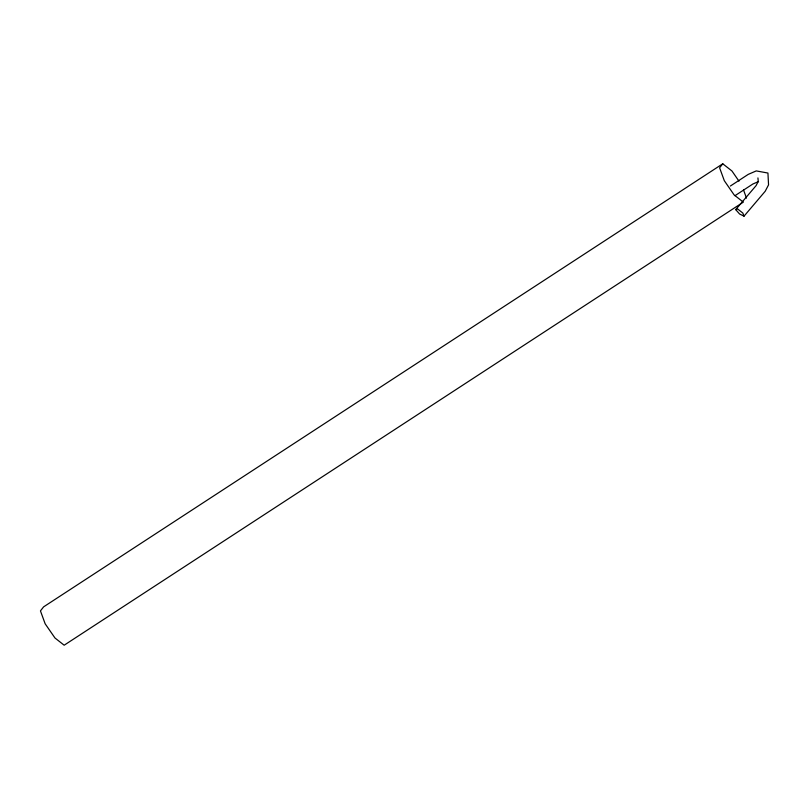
<?xml version="1.0" encoding="UTF-8"?>
<svg xmlns="http://www.w3.org/2000/svg" width="809" height="809" viewBox="0 0 809 809"><rect width="100%" height="100%" fill="white"/><g stroke="black" fill="none" stroke-linecap="round" stroke-linejoin="round"><path stroke-width="1.21" d="M722.771 163.792L719.606 167.817L724.318 180.71L734.137 194.929L743.329 202.139L64.164 645.208L54.982 637.998L45.152 623.79L40.45 610.886L43.615 606.861L722.771 163.792L731.963 171.002L738.981 181.155M730.375 186.03L748.224 174.39L756.243 170.911L767.933 173.045L768.55 184.877L765.203 191.268L744.037 216.165L739.618 214.031L735.694 209.612L756.071 185.645L758.255 181.459L757.932 177.919M734.956 195.697L752.866 184.017L758.518 181.57M735.694 209.612L737.687 209.005L742.834 213.06L744.037 216.165M743.501 189.903L746.495 198.114"/></g></svg>
